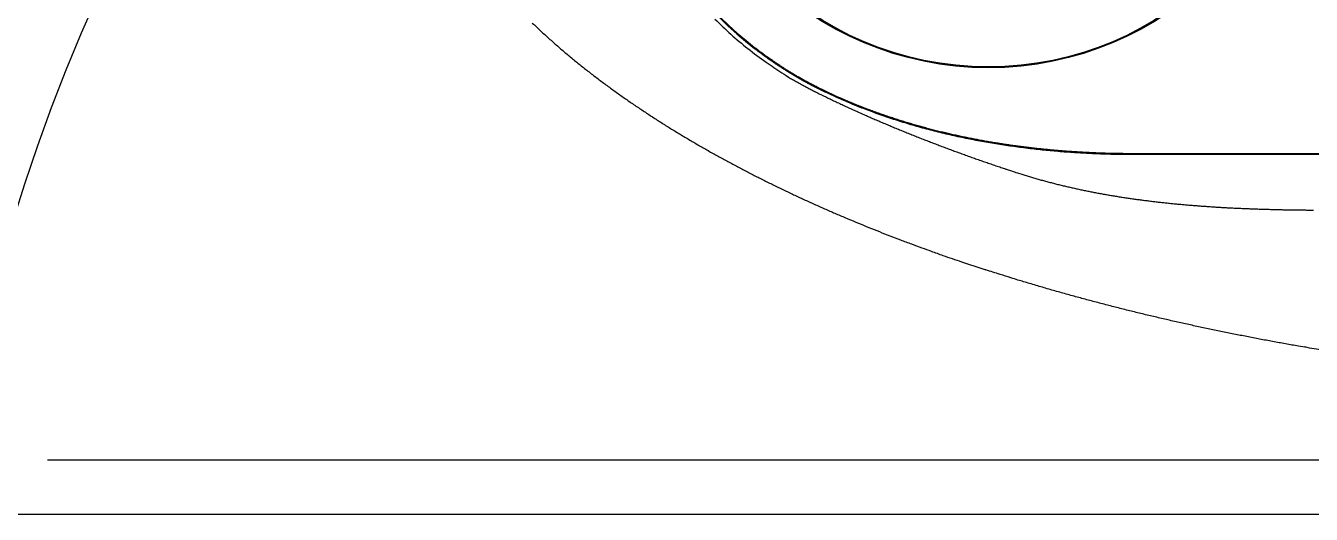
# Model space of a CAD drawing. Extents: x 956 to 1028, y 499 to 635.
# Drawn here: x 997.083 to 1000.246, y 512.227 to 513.429 of the extents above; entities that cross this region are included whole.
import ezdxf

# ---------------------------------------------------------------- set-up
doc = ezdxf.new("R2010")
doc.units = 0
doc.header["$MEASUREMENT"] = 0
doc.layers.add('1', color=4, linetype='Continuous')
doc.layers.add('DIM', color=3, linetype='Continuous')

# ---------------------------------------------------------------- blocks, each defined once
blk = doc.blocks.new('1486201(2016_HS CONTROLS')
at = {"layer": '1', "linetype": 'Continuous'}
for p, q in [((-14.3707, -0.7399), (-14.3699, -0.7389)), ((-14.3699, -0.7389), (-14.3693, -0.7381)), ((-14.2069, -0.8422), (-14.2064, -0.841)), ((-14.2064, -0.841), (-14.206, -0.8402)), ((-13.4347, -0.9997), (-13.4347, -0.9987)), ((-11.4317, -0.9987), (-13.4347, -0.9987)), ((-13.4347, -1.0009), (-13.4347, -0.9997)), ((-13.4347, -0.9997), (-11.4317, -0.9997)), ((-11.4317, -1.0009), (-13.4347, -1.0009)), ((-13.8012, -1.2843), (-13.8006, -1.2824)), ((-13.0157, -1.4728), (-13.0161, -1.4746))]:
    blk.add_line(p, q, dxfattribs=at)
for points in [[(-14.9173, -0.6772, 0.004418), (-14.8971, -0.6963, 0.004283), (-14.8765, -0.715, 0.004129), (-14.8556, -0.7335, 0.003993), (-14.8345, -0.7516, 0.003839), (-14.8131, -0.7693, 0.003712), (-14.7914, -0.7868, 0.003579), (-14.7694, -0.8039, 0.003479), (-14.7473, -0.8208, 0.003383), (-14.7249, -0.8373, 0.003297), (-14.7022, -0.8536, 0.003197), (-14.6794, -0.8696, 0.003109), (-14.6564, -0.8852, 0.003011), (-14.6332, -0.9006, 0.002927), (-14.6099, -0.9158, 0.002834), (-14.5863, -0.9307, 0.002761), (-14.5626, -0.9453, 0.002689), (-14.5387, -0.9596, 0.002624), (-14.5147, -0.9738, 0.00255), (-14.4906, -0.9876, 0.002485), (-14.4663, -1.0013, 0.002413), (-14.4419, -1.0146, 0.002348), (-14.4174, -1.0278, 0.002273), (-14.3927, -1.0408, 0.002219), (-14.368, -1.0535, 0.002173), (-14.3431, -1.066, 0.002136), (-14.3181, -1.0783, 0.0021), (-14.293, -1.0904, 0.002066), (-14.2679, -1.1023, 0.002026), (-14.2426, -1.114, 0.001993), (-14.2172, -1.1254, 0.001958), (-14.1918, -1.1367, 0.00192), (-14.1662, -1.1478, 0.001872), (-14.1406, -1.1587, 0.001852), (-14.1149, -1.1694, 0.001847), (-14.0891, -1.18, 0.001766), (-14.0633, -1.1903, 0.001625), (-14.0375, -1.2004, 0.001745), (-14.0113, -1.2104, 0.002011), (-13.9844, -1.2205, 0.00152), (-13.9591, -1.2299, 0.000559), (-13.9362, -1.2383, 0.00204), (-13.9067, -1.2487, 0.003414), (-13.8611, -1.2642, 0.001664), (-13.8012, -1.2843, 0.000887)], [(-14.4678, -0.6674, 0.013454), (-14.4288, -0.7047, 0.014983), (-14.387, -0.7399, 0.017046), (-14.3417, -0.7734, 0.012311), (-14.3032, -0.7997, 0.007914), (-14.2816, -0.8133, 0.012143), (-14.2725, -0.8184, 0.012888), (-14.2696, -0.82, -0.014554), (-14.2687, -0.8206, -0.006727), (-14.2671, -0.8215, 0.010624), (-14.265, -0.8227, 0.000802), (-14.263, -0.8238, -0.00107), (-14.2612, -0.8249, 0.000468), (-14.2593, -0.8259, 0.000962), (-14.2574, -0.827, 0.000572), (-14.2555, -0.8281, 0.000464), (-14.2536, -0.8291, 0.000554), (-14.2517, -0.8302, 0.000581), (-14.2498, -0.8312, 0.000562), (-14.2479, -0.8322, 0.000558), (-14.246, -0.8333, 0.000564), (-14.2441, -0.8343, 0.000568), (-14.2422, -0.8353, 0.00057), (-14.2403, -0.8363, 0.00057), (-14.2384, -0.8374, 0.000568), (-14.2365, -0.8384, 0.000575), (-14.2345, -0.8394, 0.000589), (-14.2326, -0.8404, 0.000573), (-14.2307, -0.8414, 0.000536), (-14.2288, -0.8424, 0.000595), (-14.2268, -0.8434, 0.000713), (-14.2248, -0.8444, 0.000541), (-14.223, -0.8453, 0.000183), (-14.2213, -0.8462, 0.000769), (-14.2191, -0.8473, 0.001331), (-14.2157, -0.849, 0.000652), (-14.2113, -0.8511, 0.000345)], [(-14.2069, -0.8422), (-14.2113, -0.84, -0.00132), (-14.2156, -0.8379, -0.001321), (-14.2199, -0.8357, -0.001319), (-14.2242, -0.8335, -0.001315), (-14.2285, -0.8313, -0.001311), (-14.2328, -0.829, -0.001309), (-14.237, -0.8268, -0.001306), (-14.2413, -0.8245, -0.001303), (-14.2455, -0.8221, -0.001301), (-14.2498, -0.8198, -0.001298), (-14.254, -0.8175, -0.001295), (-14.2582, -0.8151, -0.001293), (-14.2624, -0.8127, -0.001291), (-14.2666, -0.8102, -0.001288), (-14.2708, -0.8078, -0.001286), (-14.2749, -0.8053, -0.001284), (-14.2791, -0.8028, -0.001282), (-14.2832, -0.8003, -0.00128), (-14.2873, -0.7978, -0.001278), (-14.2914, -0.7952, -0.001277), (-14.2955, -0.7927, -0.001275), (-14.2996, -0.7901, -0.001273), (-14.3037, -0.7874, -0.001272), (-14.3077, -0.7848, -0.001273), (-14.3118, -0.7821, -0.001269), (-14.3158, -0.7795, -0.00126), (-14.3198, -0.7768, -0.001269), (-14.3238, -0.774, -0.001294), (-14.3278, -0.7713, -0.001256), (-14.3318, -0.7685, -0.001173), (-14.3357, -0.7658, -0.001293), (-14.3397, -0.763, -0.001539), (-14.3437, -0.7601, -0.001169), (-14.3475, -0.7573, -0.000403), (-14.3509, -0.7548, -0.001646), (-14.3553, -0.7516, -0.002831), (-14.362, -0.7465, -0.001385), (-14.3707, -0.7399, -0.000734)], [(-14.3699, -0.7389), (-14.3661, -0.7419, 0.001255), (-14.3623, -0.7448, 0.001254), (-14.3584, -0.7477, 0.001255), (-14.3546, -0.7506, 0.001256), (-14.3507, -0.7535, 0.001257), (-14.3468, -0.7563, 0.001258), (-14.3429, -0.7592, 0.00126), (-14.3389, -0.762, 0.001261), (-14.335, -0.7648, 0.001262), (-14.3311, -0.7676, 0.001263), (-14.3271, -0.7703, 0.001265), (-14.3231, -0.7731, 0.001266), (-14.3191, -0.7758, 0.001267), (-14.3151, -0.7785, 0.001269), (-14.3111, -0.7811, 0.00127), (-14.3071, -0.7838, 0.001272), (-14.303, -0.7864, 0.001273), (-14.2989, -0.789, 0.001275), (-14.2949, -0.7916, 0.001277), (-14.2908, -0.7942, 0.001278), (-14.2867, -0.7967, 0.00128), (-14.2826, -0.7993, 0.001281), (-14.2784, -0.8018, 0.001284), (-14.2743, -0.8043, 0.001288), (-14.2701, -0.8067, 0.001286), (-14.266, -0.8092, 0.00128), (-14.2618, -0.8116, 0.001293), (-14.2576, -0.814, 0.001322), (-14.2534, -0.8164, 0.001286), (-14.2492, -0.8187, 0.001202), (-14.245, -0.821, 0.001329), (-14.2407, -0.8234, 0.001589), (-14.2363, -0.8257, 0.001206), (-14.2322, -0.8279, 0.000411), (-14.2285, -0.8299, 0.001708), (-14.2237, -0.8324, 0.002948), (-14.2162, -0.8362, 0.001442), (-14.2064, -0.841, 0.000764)], [(-14.206, -0.8402), (-14.2103, -0.838, -0.001314), (-14.2146, -0.8359, -0.001315), (-14.2189, -0.8337, -0.001314), (-14.2232, -0.8315, -0.001311), (-14.2275, -0.8293, -0.001309), (-14.2318, -0.827, -0.001307), (-14.236, -0.8248, -0.001305), (-14.2403, -0.8225, -0.001303), (-14.2445, -0.8202, -0.001301), (-14.2487, -0.8179, -0.001298), (-14.2529, -0.8155, -0.001297), (-14.2571, -0.8131, -0.001294), (-14.2613, -0.8107, -0.001293), (-14.2655, -0.8083, -0.001291), (-14.2696, -0.8059, -0.001289), (-14.2738, -0.8034, -0.001287), (-14.2779, -0.8009, -0.001285), (-14.2821, -0.7984, -0.001283), (-14.2862, -0.7959, -0.001282), (-14.2903, -0.7933, -0.00128), (-14.2943, -0.7908, -0.001278), (-14.2984, -0.7882, -0.001276), (-14.3025, -0.7856, -0.001275), (-14.3065, -0.783, -0.001276), (-14.3105, -0.7803, -0.001271), (-14.3146, -0.7776, -0.001262), (-14.3186, -0.7749, -0.001271), (-14.3226, -0.7722, -0.001295), (-14.3265, -0.7695, -0.001258), (-14.3305, -0.7667, -0.001173), (-14.3344, -0.764, -0.001293), (-14.3384, -0.7612, -0.001539), (-14.3424, -0.7583, -0.001168), (-14.3462, -0.7555, -0.000403), (-14.3496, -0.753, -0.001643), (-14.354, -0.7498, -0.002823), (-14.3606, -0.7448, -0.00138), (-14.3693, -0.7381, -0.000732)], [(-14.2113, -0.8511), (-14.2054, -0.854, 0.000527), (-14.1995, -0.8569, 0.000528), (-14.1936, -0.8597, 0.000527), (-14.1877, -0.8626, 0.000522), (-14.1817, -0.8654, 0.000519), (-14.1758, -0.8682, 0.000516), (-14.1699, -0.871, 0.000513), (-14.1639, -0.8738, 0.000509), (-14.158, -0.8766, 0.000507), (-14.152, -0.8793, 0.000503), (-14.146, -0.8821, 0.0005), (-14.1401, -0.8848, 0.000496), (-14.1341, -0.8876, 0.000494), (-14.1281, -0.8903, 0.000494), (-14.1221, -0.893, 0.000493), (-14.1161, -0.8957, 0.000493), (-14.1102, -0.8984, 0.000491), (-14.1042, -0.901, 0.000488), (-14.0981, -0.9037, 0.000485), (-14.0921, -0.9063, 0.000483), (-14.0861, -0.909, 0.000481), (-14.0801, -0.9116, 0.000478), (-14.0741, -0.9142, 0.000476), (-14.068, -0.9168, 0.000473), (-14.062, -0.9194, 0.000471), (-14.056, -0.922, 0.000468), (-14.0499, -0.9245, 0.000466), (-14.0439, -0.9271, 0.000463), (-14.0378, -0.9296, 0.000461), (-14.0318, -0.9322, 0.000458), (-14.0257, -0.9347, 0.000456), (-14.0196, -0.9372, 0.000453), (-14.0136, -0.9397, 0.000451), (-14.0075, -0.9422, 0.000449), (-14.0014, -0.9447, 0.000446), (-13.9953, -0.9471, 0.000444), (-13.9892, -0.9496, 0.000441), (-13.9831, -0.952, 0.000439), (-13.977, -0.9544, 0.000437), (-13.9709, -0.9569, 0.000435), (-13.9648, -0.9593, 0.000431), (-13.9587, -0.9617, 0.000425), (-13.9526, -0.9641, 0.000422), (-13.9465, -0.9665, 0.00042), (-13.9403, -0.9688, 0.000418), (-13.9342, -0.9712, 0.000416), (-13.9281, -0.9735, 0.000415), (-13.9219, -0.9759, 0.000413), (-13.9158, -0.9782, 0.000411), (-13.9097, -0.9805, 0.00041), (-13.9035, -0.9828, 0.000408), (-13.8974, -0.9851, 0.000406), (-13.8912, -0.9874, 0.000405), (-13.885, -0.9897, 0.000403), (-13.8789, -0.992, 0.000401), (-13.8727, -0.9942, 0.0004), (-13.8665, -0.9965, 0.000398), (-13.8604, -0.9987, 0.000396), (-13.8542, -1.0009, 0.000395), (-13.848, -1.0032, 0.000393), (-13.8418, -1.0054, 0.000392), (-13.8356, -1.0076, 0.00039), (-13.8294, -1.0098, 0.000388), (-13.8233, -1.012, 0.000387), (-13.8171, -1.0141, 0.000385), (-13.8109, -1.0163, 0.000381), (-13.8047, -1.0184, 0.000383), (-13.7984, -1.0206, 0.000388), (-13.7922, -1.0227, 0.000376), (-13.786, -1.0248, 0.00035), (-13.7798, -1.0269, 0.000384), (-13.7736, -1.0291, 0.000454), (-13.7672, -1.0312, 0.000345), (-13.7611, -1.0332, 0.000121), (-13.7557, -1.0351, 0.000481), (-13.7487, -1.0374, 0.000821), (-13.7379, -1.0409, 0.000401), (-13.7237, -1.0456, 0.000213)], [(-13.4347, -1.0009), (-13.4545, -1.0008, -0.002121), (-13.4742, -1.0006, -0.002099), (-13.494, -1.0002, -0.002107), (-13.5138, -0.9996, -0.00215), (-13.5337, -0.9988, -0.002182), (-13.5535, -0.9979, -0.002211), (-13.5734, -0.9968, -0.002239), (-13.5933, -0.9955, -0.002275), (-13.6132, -0.994, -0.002306), (-13.633, -0.9923, -0.002342), (-13.6529, -0.9905, -0.002375), (-13.6728, -0.9884, -0.002414), (-13.6926, -0.9862, -0.002449), (-13.7125, -0.9837, -0.00249), (-13.7323, -0.9811, -0.002527), (-13.7521, -0.9782, -0.00257), (-13.7718, -0.9752, -0.002609), (-13.7915, -0.9719, -0.002653), (-13.8112, -0.9685, -0.002694), (-13.8308, -0.9648, -0.002742), (-13.8504, -0.9609, -0.002784), (-13.8699, -0.9568, -0.002831), (-13.8894, -0.9524, -0.002878), (-13.9088, -0.9479, -0.002935), (-13.9281, -0.9431, -0.002974), (-13.9474, -0.938, -0.003006), (-13.9666, -0.9328, -0.003083), (-13.9857, -0.9273, -0.003207), (-14.0047, -0.9216, -0.003158), (-14.0236, -0.9156, -0.002985), (-14.0423, -0.9095, -0.003369), (-14.0612, -0.9029, -0.004127), (-14.0804, -0.896, -0.003142), (-14.0983, -0.8893, -0.000994), (-14.1145, -0.8831, -0.004602), (-14.135, -0.8746, -0.008172), (-14.1663, -0.8608, -0.004019), (-14.2069, -0.8422, -0.002118)], [(-14.2064, -0.841), (-14.1945, -0.8468, 0.002515), (-14.1825, -0.8524, 0.002528), (-14.1704, -0.8579, 0.002517), (-14.1583, -0.8633, 0.002479), (-14.1462, -0.8686, 0.00245), (-14.134, -0.8737, 0.002425), (-14.1218, -0.8787, 0.002401), (-14.1095, -0.8836, 0.002373), (-14.0971, -0.8884, 0.002348), (-14.0847, -0.8931, 0.00232), (-14.0723, -0.8977, 0.002296), (-14.0598, -0.9021, 0.002269), (-14.0473, -0.9064, 0.002245), (-14.0348, -0.9107, 0.002217), (-14.0222, -0.9148, 0.002194), (-14.0096, -0.9188, 0.002167), (-13.9969, -0.9227, 0.002143), (-13.9842, -0.9265, 0.002117), (-13.9715, -0.9301, 0.002094), (-13.9587, -0.9337, 0.002068), (-13.9459, -0.9372, 0.002045), (-13.9331, -0.9405, 0.00202), (-13.9203, -0.9438, 0.001998), (-13.9074, -0.9469, 0.001973), (-13.8945, -0.95, 0.001951), (-13.8816, -0.9529, 0.001927), (-13.8686, -0.9558, 0.001906), (-13.8557, -0.9585, 0.001884), (-13.8427, -0.9612, 0.001861), (-13.8297, -0.9637, 0.001831), (-13.8167, -0.9662, 0.001808), (-13.8037, -0.9686, 0.001785), (-13.7906, -0.9708, 0.001768), (-13.7776, -0.973, 0.001753), (-13.7645, -0.9751, 0.001739), (-13.7514, -0.9771, 0.001722), (-13.7383, -0.979, 0.001707), (-13.7252, -0.9808, 0.001691), (-13.7121, -0.9826, 0.001677), (-13.6989, -0.9842, 0.001661), (-13.6858, -0.9857, 0.001646), (-13.6726, -0.9872, 0.001629), (-13.6595, -0.9886, 0.001616), (-13.6463, -0.9899, 0.001602), (-13.6331, -0.9911, 0.001584), (-13.6199, -0.9922, 0.001559), (-13.6067, -0.9933, 0.001558), (-13.5935, -0.9942, 0.001572), (-13.5803, -0.9951, 0.001515), (-13.5671, -0.9959, 0.001405), (-13.554, -0.9966, 0.00153), (-13.5406, -0.9973, 0.001793), (-13.527, -0.9979, 0.001361), (-13.5142, -0.9983, 0.000491), (-13.5026, -0.9987, 0.001872), (-13.4877, -0.9991, 0.00316), (-13.4648, -0.9994, 0.001542), (-13.4347, -0.9997, 0.00082)], [(-13.4347, -0.9987), (-13.448, -0.9986, -0.00139), (-13.4612, -0.9985, -0.001383), (-13.4744, -0.9983, -0.001389), (-13.4877, -0.9981, -0.001409), (-13.5009, -0.9978, -0.001424), (-13.5141, -0.9973, -0.001438), (-13.5274, -0.9969, -0.001451), (-13.5406, -0.9963, -0.001467), (-13.5538, -0.9957, -0.00148), (-13.567, -0.9949, -0.001496), (-13.5802, -0.9941, -0.00151), (-13.5934, -0.9932, -0.001525), (-13.6066, -0.9923, -0.001539), (-13.6198, -0.9912, -0.001555), (-13.633, -0.9901, -0.001569), (-13.6462, -0.9889, -0.001585), (-13.6594, -0.9876, -0.001599), (-13.6725, -0.9862, -0.001615), (-13.6857, -0.9848, -0.00163), (-13.6988, -0.9832, -0.001646), (-13.712, -0.9816, -0.00166), (-13.7251, -0.9798, -0.001677), (-13.7382, -0.978, -0.001691), (-13.7513, -0.9761, -0.001707), (-13.7644, -0.9741, -0.001722), (-13.7774, -0.972, -0.001739), (-13.7905, -0.9698, -0.001753), (-13.8035, -0.9676, -0.001768), (-13.8165, -0.9652, -0.001785), (-13.8295, -0.9628, -0.001808), (-13.8425, -0.9602, -0.001832), (-13.8555, -0.9575, -0.001861), (-13.8684, -0.9548, -0.001884), (-13.8814, -0.9519, -0.001906), (-13.8943, -0.949, -0.001927), (-13.9072, -0.946, -0.001951), (-13.92, -0.9428, -0.001973), (-13.9329, -0.9396, -0.001998), (-13.9457, -0.9362, -0.00202), (-13.9584, -0.9327, -0.002046), (-13.9712, -0.9292, -0.002068), (-13.9839, -0.9255, -0.002093), (-13.9966, -0.9217, -0.002117), (-14.0093, -0.9178, -0.002148), (-14.0219, -0.9138, -0.002166), (-14.0345, -0.9097, -0.002178), (-14.047, -0.9055, -0.002222), (-14.0595, -0.9012, -0.002298), (-14.072, -0.8967, -0.002253), (-14.0844, -0.8922, -0.00212), (-14.0967, -0.8876, -0.002377), (-14.1091, -0.8827, -0.002887), (-14.1218, -0.8776, -0.002194), (-14.1336, -0.8728, -0.000709), (-14.1443, -0.8684, -0.003178), (-14.1579, -0.8624, -0.005585), (-14.1788, -0.8529, -0.002738), (-14.206, -0.8402, -0.001444)], [(-13.7237, -1.0456), (-13.7131, -1.049, 0.001949), (-13.7024, -1.0523, 0.001962), (-13.6917, -1.0555, 0.00195), (-13.681, -1.0587, 0.00191), (-13.6702, -1.0618, 0.00188), (-13.6595, -1.0648, 0.001853), (-13.6487, -1.0677, 0.001828), (-13.6379, -1.0705, 0.001798), (-13.627, -1.0733, 0.001772), (-13.6162, -1.0759, 0.001743), (-13.6053, -1.0785, 0.001718), (-13.5944, -1.0811, 0.001689), (-13.5835, -1.0835, 0.001664), (-13.5726, -1.0859, 0.001635), (-13.5617, -1.0882, 0.00161), (-13.5507, -1.0905, 0.001582), (-13.5398, -1.0926, 0.001557), (-13.5288, -1.0947, 0.001529), (-13.5178, -1.0968, 0.001503), (-13.5068, -1.0988, 0.001475), (-13.4958, -1.1007, 0.001449), (-13.4848, -1.1025, 0.001421), (-13.4738, -1.1043, 0.001396), (-13.4627, -1.106, 0.001367), (-13.4517, -1.1077, 0.001342), (-13.4406, -1.1093, 0.001313), (-13.4296, -1.1108, 0.001288), (-13.4185, -1.1123, 0.00126), (-13.4074, -1.1137, 0.001234), (-13.3963, -1.1151, 0.001206), (-13.3852, -1.1164, 0.001181), (-13.3741, -1.1177, 0.001153), (-13.363, -1.1189, 0.001127), (-13.3519, -1.1201, 0.001099), (-13.3408, -1.1212, 0.001075), (-13.3297, -1.1223, 0.001049), (-13.3185, -1.1233, 0.001028), (-13.3074, -1.1243, 0.001005), (-13.2963, -1.1252, 0.000984), (-13.2851, -1.1261, 0.000961), (-13.274, -1.127, 0.00094), (-13.2629, -1.1278, 0.000917), (-13.2517, -1.1286, 0.000896), (-13.2406, -1.1293, 0.000873), (-13.2294, -1.13, 0.000852), (-13.2183, -1.1307, 0.000829), (-13.2071, -1.1313, 0.000809), (-13.1959, -1.1319, 0.000785), (-13.1848, -1.1324, 0.000765), (-13.1736, -1.1329, 0.000742), (-13.1625, -1.1334, 0.000721), (-13.1513, -1.1338, 0.000697), (-13.1401, -1.1343, 0.000679), (-13.129, -1.1346, 0.000661), (-13.1178, -1.135, 0.000643), (-13.1066, -1.1353, 0.000623), (-13.0955, -1.1356, 0.000612), (-13.0843, -1.1359, 0.000604), (-13.0731, -1.1362, 0.000574), (-13.062, -1.1364, 0.000525), (-13.0509, -1.1366, 0.000556), (-13.0396, -1.1368, 0.000628), (-13.0281, -1.1369, 0.000476), (-13.0173, -1.137, 0.000191), (-13.0075, -1.1371, 0.000618), (-12.9949, -1.1372, 0.00099)], [(-13.0161, -1.4746), (-13.032, -1.4719, -0.000632), (-13.0479, -1.4691, -0.000631), (-13.0639, -1.4662, -0.000632), (-13.0798, -1.4634, -0.000636), (-13.0957, -1.4605, -0.00064), (-13.1116, -1.4575, -0.000643), (-13.1275, -1.4545, -0.000646), (-13.1434, -1.4515, -0.000649), (-13.1593, -1.4484, -0.000652), (-13.1751, -1.4453, -0.000655), (-13.191, -1.4422, -0.000658), (-13.2068, -1.439, -0.000662), (-13.2227, -1.4357, -0.000665), (-13.2385, -1.4325, -0.000668), (-13.2544, -1.4291, -0.000671), (-13.2702, -1.4258, -0.000674), (-13.286, -1.4224, -0.000677), (-13.3018, -1.4189, -0.000681), (-13.3176, -1.4154, -0.000684), (-13.3333, -1.4119, -0.000687), (-13.3491, -1.4083, -0.00069), (-13.3649, -1.4047, -0.000693), (-13.3806, -1.401, -0.000697), (-13.3964, -1.3973, -0.0007), (-13.4121, -1.3935, -0.000703), (-13.4278, -1.3897, -0.000706), (-13.4435, -1.3859, -0.00071), (-13.4592, -1.382, -0.000715), (-13.4749, -1.378, -0.00072), (-13.4906, -1.3741, -0.000726), (-13.5062, -1.37, -0.000732), (-13.5219, -1.3659, -0.000737), (-13.5375, -1.3618, -0.000744), (-13.5531, -1.3577, -0.000751), (-13.5687, -1.3534, -0.000755), (-13.5843, -1.3492, -0.000756), (-13.5999, -1.3449, -0.000769), (-13.6155, -1.3405, -0.000792), (-13.6311, -1.3361, -0.000774), (-13.6466, -1.3316, -0.000726), (-13.662, -1.3272, -0.00081), (-13.6776, -1.3226, -0.000978), (-13.6936, -1.3178, -0.000743), (-13.7086, -1.3133, -0.000245), (-13.7222, -1.3092, -0.001067), (-13.7395, -1.3038, -0.001862), (-13.7662, -1.2954, -0.000912), (-13.8012, -1.2843, -0.000482)], [(-12.9711, -1.482, -0.000839), (-13.0161, -1.4746, -0.000443)]]:
    blk.add_lwpolyline(points, format="xyb", dxfattribs=at)
for radius in [0.7883, 0.7861]:
    blk.add_circle((-13.7951, 0.0011), radius, dxfattribs=at)
for radius in [0.9383, 0.9371, 0.9361]:
    blk.add_arc((-13.7951, 0.0011), radius, 123.4084, 232.1611, dxfattribs=at)
blk = doc.blocks.new('2018 HOT SPOT SX')
at = {"layer": '1', "color": 3, "linetype": 'Continuous'}
blk.add_line((41.24, 0.1342), (49.99, 0.1342), dxfattribs=at)
at = {"layer": '1', "linetype": 'Continuous'}
blk.add_line((8.5, 0), (63.5728, 0), dxfattribs=at)
at = {"layer": '1', "color": 3, "linetype": 'Continuous'}
blk.add_arc((45.618, -0.6491), 4.6694, 13.2862, 166.7138, dxfattribs=at)
at = {"layer": 'DIM'}
blk.add_blockref('1486201(2016_HS CONTROLS', (57.3501, 1.8854), dxfattribs=at)

msp = doc.modelspace()

# ---------------------------------------------------------------- block references
at = {"layer": '1'}
msp.add_blockref('2018 HOT SPOT SX', (955.8964, 512.2273), dxfattribs=at)

doc.saveas('drawing.dxf')
